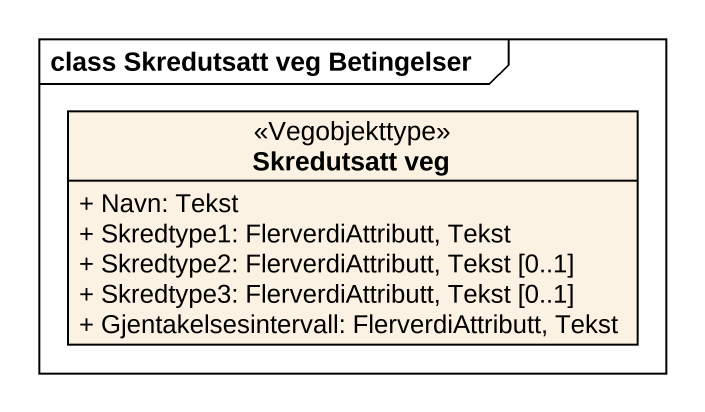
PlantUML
@startuml
mainframe class Skredutsatt veg Betingelser
hide circle
hide empty members
skinparam classAttributeIconSize 0
class "Skredutsatt veg" as Skredutsatt_veg <<Vegobjekttype>> {
  + Navn: Tekst
  + Skredtype1: FlerverdiAttributt, Tekst
  + Skredtype2: FlerverdiAttributt, Tekst [0..1]
  + Skredtype3: FlerverdiAttributt, Tekst [0..1]
  + Gjentakelsesintervall: FlerverdiAttributt, Tekst
}
@enduml
